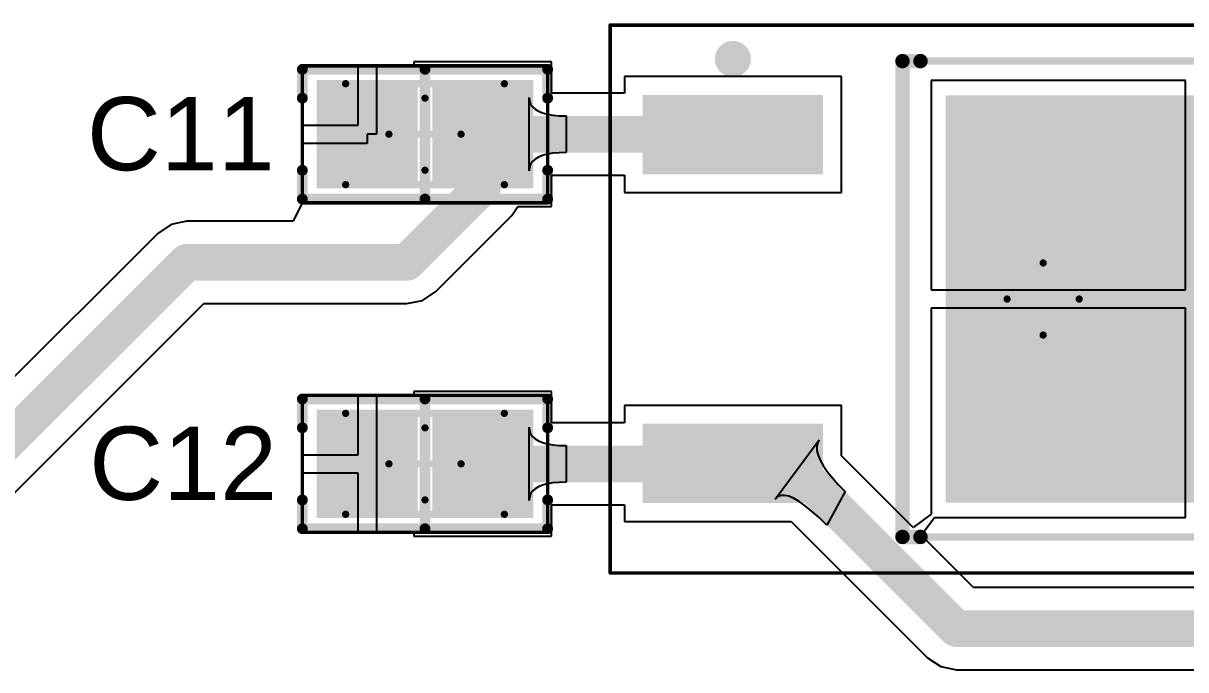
# Model space of a CAD drawing. Header units: inches. Extents: x -0.14 to 3.29, y -0.08 to 7.88.
# Drawn here: x 1.791 to 2.425, y 0.298 to 0.651 of the extents above; entities that cross this region are included whole.
import ezdxf

# ---------------------------------------------------------------- set-up
doc = ezdxf.new("R2010")
doc.units = ezdxf.units.IN
doc.header["$MEASUREMENT"] = 0
for name, color, linetype in [('Top 3D Body', 56, 'Continuous'), ('Top Courtyard', 56, 'Continuous'), ('Top Layer', 1, 'Continuous'), ('Top Overlay', 2, 'Continuous'), ('Top Paste', 8, 'Continuous'), ('Top Solder', 216, 'Continuous')]:
    doc.layers.add(name, color=color, linetype=linetype)
doc.styles.add('Arial', font='', dxfattribs={"height": 0.2})
doc.styles.get('Arial').set_extended_font_data('Arial')

# ---------------------------------------------------------------- blocks, each defined once
blk = doc.blocks.new('4BDA507D_BB70_4009_B963_85AD90086B51_242')
at = {"layer": 'Top Layer'}
for points in [[(-0.21654, 0.07008), (-0.21654, 0.10945), (-0.12205, 0.10945), (-0.12205, 0.07008)], [(-0.05118, -0.10925), (-0.05118, 0.10925), (0.21654, 0.10925), (0.21654, -0.10925)], [(-0.21654, -0.10945), (-0.21654, -0.07008), (-0.12205, -0.07008), (-0.12205, -0.10945)]]:
    blk.add_hatch(color=1, dxfattribs=at).paths.add_polyline_path(points)
at = {"layer": 'Top Paste'}
for points in [[(-0.21654, 0.07008), (-0.21654, 0.10945), (-0.12205, 0.10945), (-0.12205, 0.07008)], [(-0.05118, -0.10925), (-0.05118, 0.10925), (0.21654, 0.10925), (0.21654, -0.10925)], [(-0.21654, -0.10945), (-0.21654, -0.07008), (-0.12205, -0.07008), (-0.12205, -0.10945)]]:
    blk.add_hatch(color=8, dxfattribs=at).paths.add_polyline_path(points)
at = {"layer": 'Top Solder'}
for points in [[(-0.2185, 0.06811), (-0.2185, 0.11142), (-0.12008, 0.11142), (-0.12008, 0.06811)], [(-0.05315, -0.11122), (-0.05315, 0.11122), (0.2185, 0.11122), (0.2185, -0.11122)], [(-0.2185, -0.11142), (-0.2185, -0.06811), (-0.12008, -0.06811), (-0.12008, -0.11142)]]:
    blk.add_hatch(color=216, dxfattribs=at).paths.add_polyline_path(points)
at = {"layer": 'Top 3D Body'}
for points in [[(-0.07677, 0.12992, 0.00394, 0.00394, 0), (0.16732, 0.12992, 0.00394, 0.00394, 0)], [(-0.07677, -0.12992, 0.00394, 0.00394, 0), (-0.07677, 0.12992, 0.00394, 0.00394, 0)], [(0.16732, -0.12992, 0.00394, 0.00394, 0), (0.16732, 0.12992, 0.00394, 0.00394, 0)], [(-0.07677, -0.12992, 0.00394, 0.00394, 0), (0.16732, -0.12992, 0.00394, 0.00394, 0)]]:
    blk.add_lwpolyline(points, format="xyseb", dxfattribs=at)
for points in [[(-0.07776, 0.12992, 0.00197, 0.00197, 1), (-0.07579, 0.12992, 0.00197, 0.00197, 1)], [(-0.07776, 0.12992, 0.00197, 0.00197, 1), (-0.07579, 0.12992, 0.00197, 0.00197, 1)], [(0.16634, 0.12992, 0.00197, 0.00197, 1), (0.16831, 0.12992, 0.00197, 0.00197, 1)], [(0.16634, 0.12992, 0.00197, 0.00197, 1), (0.16831, 0.12992, 0.00197, 0.00197, 1)], [(-0.07776, -0.12992, 0.00197, 0.00197, 1), (-0.07579, -0.12992, 0.00197, 0.00197, 1)], [(-0.07776, -0.12992, 0.00197, 0.00197, 1), (-0.07579, -0.12992, 0.00197, 0.00197, 1)], [(0.16634, -0.12992, 0.00197, 0.00197, 1), (0.16831, -0.12992, 0.00197, 0.00197, 1)], [(0.16634, -0.12992, 0.00197, 0.00197, 1), (0.16831, -0.12992, 0.00197, 0.00197, 1)]]:
    blk.add_lwpolyline(points, format="xyseb", close=True, dxfattribs=at)
at = {"layer": 'Top Courtyard'}
for points in [[(-0.23622, 0.14961, 0.00197, 0.00197, 0), (0.23622, 0.14961, 0.00197, 0.00197, 0)], [(-0.23622, -0.14961, 0.00197, 0.00197, 0), (-0.23622, 0.14961, 0.00197, 0.00197, 0)], [(0.23622, -0.14961, 0.00197, 0.00197, 0), (0.23622, 0.14961, 0.00197, 0.00197, 0)], [(0, -0.01969, 0.00394, 0.00394, 0), (0, 0.01969, 0.00394, 0.00394, 0)], [(-0.01968, 0, 0.00394, 0.00394, 0), (0.01969, 0, 0.00394, 0.00394, 0)], [(-0.23622, -0.14961, 0.00197, 0.00197, 0), (0.23622, -0.14961, 0.00197, 0.00197, 0)]]:
    blk.add_lwpolyline(points, format="xyseb", dxfattribs=at)
for points in [[(-0.23671, 0.14961, 0.000984, 0.000984, 1), (-0.23573, 0.14961, 0.000984, 0.000984, 1)], [(-0.23671, 0.14961, 0.000984, 0.000984, 1), (-0.23573, 0.14961, 0.000984, 0.000984, 1)], [(0.23573, 0.14961, 0.000984, 0.000984, 1), (0.23671, 0.14961, 0.000984, 0.000984, 1)], [(0.23573, 0.14961, 0.000984, 0.000984, 1), (0.23671, 0.14961, 0.000984, 0.000984, 1)], [(-0.00099, 0.01969, 0.00197, 0.00197, 1), (0.00098, 0.01969, 0.00197, 0.00197, 1)], [(-0.02067, 0, 0.00197, 0.00197, 1), (-0.0187, 0, 0.00197, 0.00197, 1)], [(0.0187, 0, 0.00197, 0.00197, 1), (0.02067, 0, 0.00197, 0.00197, 1)], [(-0.00099, -0.01969, 0.00197, 0.00197, 1), (0.00098, -0.01969, 0.00197, 0.00197, 1)], [(-0.23671, -0.14961, 0.000984, 0.000984, 1), (-0.23573, -0.14961, 0.000984, 0.000984, 1)], [(-0.23671, -0.14961, 0.000984, 0.000984, 1), (-0.23573, -0.14961, 0.000984, 0.000984, 1)], [(0.23573, -0.14961, 0.000984, 0.000984, 1), (0.23671, -0.14961, 0.000984, 0.000984, 1)], [(0.23573, -0.14961, 0.000984, 0.000984, 1), (0.23671, -0.14961, 0.000984, 0.000984, 1)]]:
    blk.add_lwpolyline(points, format="xyseb", close=True, dxfattribs=at)
at = {"layer": 'Top Overlay'}
for points in [[(-0.16437, 0.1311, 0.00984, 0.00984, 1), (-0.17421, 0.1311, 0.00984, 0.00984, 1)], [(-0.17667, 0.1311, 0.00492, 0.00492, 1), (-0.17175, 0.1311, 0.00492, 0.00492, 1)], [(-0.16683, 0.1311, 0.00492, 0.00492, 1), (-0.16191, 0.1311, 0.00492, 0.00492, 1)], [(-0.07874, 0.12992, 0.00394, 0.00394, 1), (-0.0748, 0.12992, 0.00394, 0.00394, 1)], [(-0.07874, 0.12992, 0.00394, 0.00394, 1), (-0.0748, 0.12992, 0.00394, 0.00394, 1)], [(-0.0689, 0.12992, 0.00394, 0.00394, 1), (-0.06496, 0.12992, 0.00394, 0.00394, 1)], [(-0.07874, -0.12992, 0.00394, 0.00394, 1), (-0.0748, -0.12992, 0.00394, 0.00394, 1)], [(-0.07874, -0.12992, 0.00394, 0.00394, 1), (-0.0748, -0.12992, 0.00394, 0.00394, 1)], [(-0.0689, -0.12992, 0.00394, 0.00394, 1), (-0.06496, -0.12992, 0.00394, 0.00394, 1)]]:
    blk.add_lwpolyline(points, format="xyseb", close=True, dxfattribs=at)
for points in [[(-0.07677, -0.12992, 0.00787, 0.00787, 0), (-0.07677, 0.12992, 0.00787, 0.00787, 0)], [(-0.07677, 0.12992, 0.00787, 0.00787, 0), (-0.06693, 0.12992, 0.00787, 0.00787, 0)], [(-0.07677, -0.12992, 0.00787, 0.00787, 0), (-0.06693, -0.12992, 0.00787, 0.00787, 0)]]:
    blk.add_lwpolyline(points, format="xyseb", dxfattribs=at)
blk = doc.blocks.new('CAP_0805_2012_243')
at = {"layer": 'Top Layer'}
for points in [[(-0.05709, -0.02756), (-0.05709, 0.02756), (-0.00591, 0.02756), (-0.00591, -0.02756)], [(0.00591, -0.02756), (0.00591, 0.02756), (0.05709, 0.02756), (0.05709, -0.02756)]]:
    blk.add_hatch(color=1, dxfattribs=at).paths.add_polyline_path(points)
at = {"layer": 'Top Paste'}
for points in [[(-0.05709, -0.02756), (-0.05709, 0.02756), (-0.00591, 0.02756), (-0.00591, -0.02756)], [(0.00591, -0.02756), (0.00591, 0.02756), (0.05709, 0.02756), (0.05709, -0.02756)]]:
    blk.add_hatch(color=8, dxfattribs=at).paths.add_polyline_path(points)
at = {"layer": 'Top Solder'}
for points in [[(-0.05905, -0.02953), (-0.05905, 0.02953), (-0.00394, 0.02953), (-0.00394, -0.02953)], [(0.00394, -0.02953), (0.00394, 0.02953), (0.05906, 0.02953), (0.05906, -0.02953)]]:
    blk.add_hatch(color=216, dxfattribs=at).paths.add_polyline_path(points)
at = {"layer": 'Top 3D Body'}
for points in [[(0.04331, 0.02756, 0.00394, 0.00394, 0), (-0.04331, 0.02756, 0.00394, 0.00394, 0)], [(-0.04331, 0.02756, 0.00394, 0.00394, 0), (-0.04331, -0.02756, 0.00394, 0.00394, 0)], [(0.04331, 0.02756, 0.00394, 0.00394, 0), (0.04331, -0.02756, 0.00394, 0.00394, 0)], [(0.04331, -0.02756, 0.00394, 0.00394, 0), (-0.04331, -0.02756, 0.00394, 0.00394, 0)]]:
    blk.add_lwpolyline(points, format="xyseb", dxfattribs=at)
for points in [[(-0.04429, 0.02756, 0.00197, 0.00197, 1), (-0.04232, 0.02756, 0.00197, 0.00197, 1)], [(-0.04429, 0.02756, 0.00197, 0.00197, 1), (-0.04232, 0.02756, 0.00197, 0.00197, 1)], [(0.04232, 0.02756, 0.00197, 0.00197, 1), (0.04429, 0.02756, 0.00197, 0.00197, 1)], [(0.04232, 0.02756, 0.00197, 0.00197, 1), (0.04429, 0.02756, 0.00197, 0.00197, 1)], [(-0.04429, -0.02756, 0.00197, 0.00197, 1), (-0.04232, -0.02756, 0.00197, 0.00197, 1)], [(-0.04429, -0.02756, 0.00197, 0.00197, 1), (-0.04232, -0.02756, 0.00197, 0.00197, 1)], [(0.04232, -0.02756, 0.00197, 0.00197, 1), (0.04429, -0.02756, 0.00197, 0.00197, 1)], [(0.04232, -0.02756, 0.00197, 0.00197, 1), (0.04429, -0.02756, 0.00197, 0.00197, 1)]]:
    blk.add_lwpolyline(points, format="xyseb", close=True, dxfattribs=at)
at = {"layer": 'Top Courtyard'}
for points in [[(0.06693, 0.0374, 0.00197, 0.00197, 0), (-0.06693, 0.0374, 0.00197, 0.00197, 0)], [(-0.06693, 0.0374, 0.00197, 0.00197, 0), (-0.06693, -0.0374, 0.00197, 0.00197, 0)], [(0.06693, 0.0374, 0.00197, 0.00197, 0), (0.06693, -0.0374, 0.00197, 0.00197, 0)], [(0, 0.01969, 0.00394, 0.00394, 0), (0, -0.01968, 0.00394, 0.00394, 0)], [(0.01968, 0, 0.00394, 0.00394, 0), (-0.01969, 0, 0.00394, 0.00394, 0)], [(0.06693, -0.0374, 0.00197, 0.00197, 0), (-0.06693, -0.0374, 0.00197, 0.00197, 0)]]:
    blk.add_lwpolyline(points, format="xyseb", dxfattribs=at)
for points in [[(-0.06742, 0.0374, 0.000984, 0.000984, 1), (-0.06644, 0.0374, 0.000984, 0.000984, 1)], [(-0.06742, 0.0374, 0.000984, 0.000984, 1), (-0.06644, 0.0374, 0.000984, 0.000984, 1)], [(0.06644, 0.0374, 0.000984, 0.000984, 1), (0.06742, 0.0374, 0.000984, 0.000984, 1)], [(0.06644, 0.0374, 0.000984, 0.000984, 1), (0.06742, 0.0374, 0.000984, 0.000984, 1)], [(-0.00098, 0.01969, 0.00197, 0.00197, 1), (0.00098, 0.01969, 0.00197, 0.00197, 1)], [(-0.02067, 0, 0.00197, 0.00197, 1), (-0.0187, 0, 0.00197, 0.00197, 1)], [(0.0187, 0, 0.00197, 0.00197, 1), (0.02067, 0, 0.00197, 0.00197, 1)], [(-0.00098, -0.01968, 0.00197, 0.00197, 1), (0.00098, -0.01968, 0.00197, 0.00197, 1)], [(-0.06742, -0.0374, 0.000984, 0.000984, 1), (-0.06644, -0.0374, 0.000984, 0.000984, 1)], [(-0.06742, -0.0374, 0.000984, 0.000984, 1), (-0.06644, -0.0374, 0.000984, 0.000984, 1)], [(0.06644, -0.0374, 0.000984, 0.000984, 1), (0.06742, -0.0374, 0.000984, 0.000984, 1)], [(0.06644, -0.0374, 0.000984, 0.000984, 1), (0.06742, -0.0374, 0.000984, 0.000984, 1)]]:
    blk.add_lwpolyline(points, format="xyseb", close=True, dxfattribs=at)
at = {"layer": 'Top Overlay'}
for points in [[(-0.06693, 0.03543, 0.00591, 0.00591, 0), (-0.06693, 0.01969, 0.00591, 0.00591, 0)], [(0.06693, 0.03543, 0.00591, 0.00591, 0), (-0.06693, 0.03543, 0.00591, 0.00591, 0)], [(0, 0.03543, 0.00591, 0.00591, 0), (0, -0.03543, 0.00591, 0.00591, 0)], [(0.06693, 0.03543, 0.00591, 0.00591, 0), (0.06693, 0.01969, 0.00591, 0.00591, 0)], [(-0.06693, -0.01968, 0.00591, 0.00591, 0), (-0.06693, -0.03543, 0.00591, 0.00591, 0)], [(0.06693, -0.01968, 0.00591, 0.00591, 0), (0.06693, -0.03543, 0.00591, 0.00591, 0)], [(0.06693, -0.03543, 0.00591, 0.00591, 0), (-0.06693, -0.03543, 0.00591, 0.00591, 0)]]:
    blk.add_lwpolyline(points, format="xyseb", dxfattribs=at)
for points in [[(-0.06841, 0.03543, 0.00295, 0.00295, 1), (-0.06545, 0.03543, 0.00295, 0.00295, 1)], [(-0.06841, 0.03543, 0.00295, 0.00295, 1), (-0.06545, 0.03543, 0.00295, 0.00295, 1)], [(-0.00148, 0.03543, 0.00295, 0.00295, 1), (0.00148, 0.03543, 0.00295, 0.00295, 1)], [(0.06545, 0.03543, 0.00295, 0.00295, 1), (0.0684, 0.03543, 0.00295, 0.00295, 1)], [(0.06545, 0.03543, 0.00295, 0.00295, 1), (0.0684, 0.03543, 0.00295, 0.00295, 1)], [(-0.06841, 0.01969, 0.00295, 0.00295, 1), (-0.06545, 0.01969, 0.00295, 0.00295, 1)], [(0.06545, 0.01969, 0.00295, 0.00295, 1), (0.0684, 0.01969, 0.00295, 0.00295, 1)], [(-0.06841, -0.01968, 0.00295, 0.00295, 1), (-0.06545, -0.01968, 0.00295, 0.00295, 1)], [(0.06545, -0.01968, 0.00295, 0.00295, 1), (0.0684, -0.01968, 0.00295, 0.00295, 1)], [(-0.06841, -0.03543, 0.00295, 0.00295, 1), (-0.06545, -0.03543, 0.00295, 0.00295, 1)], [(-0.06841, -0.03543, 0.00295, 0.00295, 1), (-0.06545, -0.03543, 0.00295, 0.00295, 1)], [(-0.00148, -0.03543, 0.00295, 0.00295, 1), (0.00148, -0.03543, 0.00295, 0.00295, 1)], [(0.06545, -0.03543, 0.00295, 0.00295, 1), (0.0684, -0.03543, 0.00295, 0.00295, 1)], [(0.06545, -0.03543, 0.00295, 0.00295, 1), (0.0684, -0.03543, 0.00295, 0.00295, 1)]]:
    blk.add_lwpolyline(points, format="xyseb", close=True, dxfattribs=at)
blk = doc.blocks.new('CAP_0805_2012_244')
at = {"layer": 'Top Layer'}
for points in [[(-0.05709, -0.02756), (-0.05709, 0.02756), (-0.00591, 0.02756), (-0.00591, -0.02756)], [(0.00591, -0.02756), (0.00591, 0.02756), (0.05709, 0.02756), (0.05709, -0.02756)]]:
    blk.add_hatch(color=1, dxfattribs=at).paths.add_polyline_path(points)
at = {"layer": 'Top Paste'}
for points in [[(-0.05709, -0.02756), (-0.05709, 0.02756), (-0.00591, 0.02756), (-0.00591, -0.02756)], [(0.00591, -0.02756), (0.00591, 0.02756), (0.05709, 0.02756), (0.05709, -0.02756)]]:
    blk.add_hatch(color=8, dxfattribs=at).paths.add_polyline_path(points)
at = {"layer": 'Top Solder'}
for points in [[(-0.05905, -0.02953), (-0.05905, 0.02953), (-0.00394, 0.02953), (-0.00394, -0.02953)], [(0.00394, -0.02953), (0.00394, 0.02953), (0.05906, 0.02953), (0.05906, -0.02953)]]:
    blk.add_hatch(color=216, dxfattribs=at).paths.add_polyline_path(points)
at = {"layer": 'Top 3D Body'}
for points in [[(0.04331, 0.02756, 0.00394, 0.00394, 0), (-0.04331, 0.02756, 0.00394, 0.00394, 0)], [(-0.04331, 0.02756, 0.00394, 0.00394, 0), (-0.04331, -0.02756, 0.00394, 0.00394, 0)], [(0.04331, 0.02756, 0.00394, 0.00394, 0), (0.04331, -0.02756, 0.00394, 0.00394, 0)], [(0.04331, -0.02756, 0.00394, 0.00394, 0), (-0.04331, -0.02756, 0.00394, 0.00394, 0)]]:
    blk.add_lwpolyline(points, format="xyseb", dxfattribs=at)
for points in [[(-0.04429, 0.02756, 0.00197, 0.00197, 1), (-0.04232, 0.02756, 0.00197, 0.00197, 1)], [(-0.04429, 0.02756, 0.00197, 0.00197, 1), (-0.04232, 0.02756, 0.00197, 0.00197, 1)], [(0.04232, 0.02756, 0.00197, 0.00197, 1), (0.04429, 0.02756, 0.00197, 0.00197, 1)], [(0.04232, 0.02756, 0.00197, 0.00197, 1), (0.04429, 0.02756, 0.00197, 0.00197, 1)], [(-0.04429, -0.02756, 0.00197, 0.00197, 1), (-0.04232, -0.02756, 0.00197, 0.00197, 1)], [(-0.04429, -0.02756, 0.00197, 0.00197, 1), (-0.04232, -0.02756, 0.00197, 0.00197, 1)], [(0.04232, -0.02756, 0.00197, 0.00197, 1), (0.04429, -0.02756, 0.00197, 0.00197, 1)], [(0.04232, -0.02756, 0.00197, 0.00197, 1), (0.04429, -0.02756, 0.00197, 0.00197, 1)]]:
    blk.add_lwpolyline(points, format="xyseb", close=True, dxfattribs=at)
at = {"layer": 'Top Courtyard'}
for points in [[(0.06693, 0.0374, 0.00197, 0.00197, 0), (-0.06693, 0.0374, 0.00197, 0.00197, 0)], [(-0.06693, 0.0374, 0.00197, 0.00197, 0), (-0.06693, -0.0374, 0.00197, 0.00197, 0)], [(0.06693, 0.0374, 0.00197, 0.00197, 0), (0.06693, -0.0374, 0.00197, 0.00197, 0)], [(0, 0.01969, 0.00394, 0.00394, 0), (0, -0.01968, 0.00394, 0.00394, 0)], [(0.01968, 0, 0.00394, 0.00394, 0), (-0.01969, 0, 0.00394, 0.00394, 0)], [(0.06693, -0.0374, 0.00197, 0.00197, 0), (-0.06693, -0.0374, 0.00197, 0.00197, 0)]]:
    blk.add_lwpolyline(points, format="xyseb", dxfattribs=at)
for points in [[(-0.06742, 0.0374, 0.000984, 0.000984, 1), (-0.06644, 0.0374, 0.000984, 0.000984, 1)], [(-0.06742, 0.0374, 0.000984, 0.000984, 1), (-0.06644, 0.0374, 0.000984, 0.000984, 1)], [(0.06644, 0.0374, 0.000984, 0.000984, 1), (0.06742, 0.0374, 0.000984, 0.000984, 1)], [(0.06644, 0.0374, 0.000984, 0.000984, 1), (0.06742, 0.0374, 0.000984, 0.000984, 1)], [(-0.00098, 0.01969, 0.00197, 0.00197, 1), (0.00098, 0.01969, 0.00197, 0.00197, 1)], [(-0.02067, 0, 0.00197, 0.00197, 1), (-0.0187, 0, 0.00197, 0.00197, 1)], [(0.0187, 0, 0.00197, 0.00197, 1), (0.02067, 0, 0.00197, 0.00197, 1)], [(-0.00098, -0.01968, 0.00197, 0.00197, 1), (0.00098, -0.01968, 0.00197, 0.00197, 1)], [(-0.06742, -0.0374, 0.000984, 0.000984, 1), (-0.06644, -0.0374, 0.000984, 0.000984, 1)], [(-0.06742, -0.0374, 0.000984, 0.000984, 1), (-0.06644, -0.0374, 0.000984, 0.000984, 1)], [(0.06644, -0.0374, 0.000984, 0.000984, 1), (0.06742, -0.0374, 0.000984, 0.000984, 1)], [(0.06644, -0.0374, 0.000984, 0.000984, 1), (0.06742, -0.0374, 0.000984, 0.000984, 1)]]:
    blk.add_lwpolyline(points, format="xyseb", close=True, dxfattribs=at)
at = {"layer": 'Top Overlay'}
for points in [[(-0.06693, 0.03543, 0.00591, 0.00591, 0), (-0.06693, 0.01969, 0.00591, 0.00591, 0)], [(0.06693, 0.03543, 0.00591, 0.00591, 0), (-0.06693, 0.03543, 0.00591, 0.00591, 0)], [(0, 0.03543, 0.00591, 0.00591, 0), (0, -0.03543, 0.00591, 0.00591, 0)], [(0.06693, 0.03543, 0.00591, 0.00591, 0), (0.06693, 0.01969, 0.00591, 0.00591, 0)], [(-0.06693, -0.01968, 0.00591, 0.00591, 0), (-0.06693, -0.03543, 0.00591, 0.00591, 0)], [(0.06693, -0.01968, 0.00591, 0.00591, 0), (0.06693, -0.03543, 0.00591, 0.00591, 0)], [(0.06693, -0.03543, 0.00591, 0.00591, 0), (-0.06693, -0.03543, 0.00591, 0.00591, 0)]]:
    blk.add_lwpolyline(points, format="xyseb", dxfattribs=at)
for points in [[(-0.06841, 0.03543, 0.00295, 0.00295, 1), (-0.06545, 0.03543, 0.00295, 0.00295, 1)], [(-0.06841, 0.03543, 0.00295, 0.00295, 1), (-0.06545, 0.03543, 0.00295, 0.00295, 1)], [(-0.00148, 0.03543, 0.00295, 0.00295, 1), (0.00148, 0.03543, 0.00295, 0.00295, 1)], [(0.06545, 0.03543, 0.00295, 0.00295, 1), (0.0684, 0.03543, 0.00295, 0.00295, 1)], [(0.06545, 0.03543, 0.00295, 0.00295, 1), (0.0684, 0.03543, 0.00295, 0.00295, 1)], [(-0.06841, 0.01969, 0.00295, 0.00295, 1), (-0.06545, 0.01969, 0.00295, 0.00295, 1)], [(0.06545, 0.01969, 0.00295, 0.00295, 1), (0.0684, 0.01969, 0.00295, 0.00295, 1)], [(-0.06841, -0.01968, 0.00295, 0.00295, 1), (-0.06545, -0.01968, 0.00295, 0.00295, 1)], [(0.06545, -0.01968, 0.00295, 0.00295, 1), (0.0684, -0.01968, 0.00295, 0.00295, 1)], [(-0.06841, -0.03543, 0.00295, 0.00295, 1), (-0.06545, -0.03543, 0.00295, 0.00295, 1)], [(-0.06841, -0.03543, 0.00295, 0.00295, 1), (-0.06545, -0.03543, 0.00295, 0.00295, 1)], [(-0.00148, -0.03543, 0.00295, 0.00295, 1), (0.00148, -0.03543, 0.00295, 0.00295, 1)], [(0.06545, -0.03543, 0.00295, 0.00295, 1), (0.0684, -0.03543, 0.00295, 0.00295, 1)], [(0.06545, -0.03543, 0.00295, 0.00295, 1), (0.0684, -0.03543, 0.00295, 0.00295, 1)]]:
    blk.add_lwpolyline(points, format="xyseb", close=True, dxfattribs=at)

msp = doc.modelspace()

# ---------------------------------------------------------------- linework, layer by layer
at = {"layer": 'Top Layer'}
for p, q in [((2.07909, 0.62956), (2.00391, 0.62956)), ((2.00391, 0.62956), (2.00391, 0.62756)), ((2.07909, 0.61243), (2.07909, 0.62956)), ((1.9735, 0.62756), (1.94291, 0.62756)), ((1.94291, 0.62756), (1.94291, 0.595)), ((1.9735, 0.595), (1.9735, 0.62756)), ((2.00391, 0.62756), (1.9835, 0.62756)), ((1.9835, 0.62756), (1.9835, 0.59)), ((2.23728, 0.62145), (2.11879, 0.62145)), ((2.11879, 0.62145), (2.11879, 0.61243)), ((2.23728, 0.55808), (2.23728, 0.62145)), ((2.425, 0.61925), (2.28614, 0.61925)), ((2.28614, 0.61925), (2.28614, 0.505)), ((2.425, 0.505), (2.425, 0.61925)), ((2.06685, 0.57), (2.06685, 0.61)), ((2.06685, 0.61), (2.06705, 0.6081)), ((2.11879, 0.61243), (2.07909, 0.61243)), ((2.06705, 0.6081), (2.06765, 0.6064)), ((2.06765, 0.6064), (2.06866, 0.6049)), ((2.06866, 0.6049), (2.07007, 0.6036)), ((2.07007, 0.6036), (2.07188, 0.6025)), ((2.07188, 0.6025), (2.07409, 0.6016)), ((2.07409, 0.6016), (2.07671, 0.6009)), ((2.07671, 0.6009), (2.07972, 0.6004)), ((2.07972, 0.6004), (2.08314, 0.6001)), ((2.08314, 0.6001), (2.08697, 0.6)), ((2.08697, 0.6), (2.08697, 0.58)), ((1.94291, 0.595), (1.9735, 0.595)), ((1.9835, 0.59), (1.9785, 0.59)), ((1.9785, 0.59), (1.9785, 0.585)), ((1.9785, 0.585), (1.94291, 0.585)), ((1.94291, 0.585), (1.94291, 0.55244)), ((2.07188, 0.5775), (2.07007, 0.5764)), ((2.07409, 0.5784), (2.07188, 0.5775)), ((2.07671, 0.5791), (2.07409, 0.5784)), ((2.07972, 0.5796), (2.07671, 0.5791)), ((2.08314, 0.5799), (2.07972, 0.5796)), ((2.08697, 0.58), (2.08314, 0.5799)), ((2.06705, 0.5719), (2.06685, 0.57)), ((2.06765, 0.5736), (2.06705, 0.5719)), ((2.06866, 0.5751), (2.06765, 0.5736)), ((2.07007, 0.5764), (2.06866, 0.5751)), ((2.07909, 0.55044), (2.07909, 0.56757)), ((2.07909, 0.56757), (2.11879, 0.56757)), ((2.11879, 0.56757), (2.11879, 0.55808)), ((1.94291, 0.55244), (1.93811, 0.54243)), ((2.11879, 0.55808), (2.23728, 0.55808)), ((2.01592, 0.50414), (2.05736, 0.54558)), ((2.05736, 0.54558), (2.06061, 0.55044)), ((2.06061, 0.55044), (2.07909, 0.55044)), ((1.87142, 0.54072), (1.86414, 0.53586)), ((1.88, 0.54243), (1.87142, 0.54072)), ((1.93811, 0.54243), (1.88, 0.54243)), ((1.86414, 0.53586), (1.68071, 0.35243)), ((2.00864, 0.49928), (2.01592, 0.50414)), ((2.28614, 0.505), (2.425, 0.505)), ((1.70586, 0.31414), (1.88929, 0.49757)), ((1.88929, 0.49757), (2.00005, 0.49757)), ((2.00005, 0.49757), (2.00864, 0.49928)), ((2.425, 0.495), (2.28614, 0.495)), ((2.28614, 0.495), (2.28614, 0.3926)), ((2.425, 0.38075), (2.425, 0.495)), ((1.9735, 0.44756), (1.94291, 0.44756)), ((1.94291, 0.44756), (1.94291, 0.415)), ((1.9735, 0.415), (1.9735, 0.44756)), ((2.00391, 0.44756), (1.9835, 0.44756)), ((1.9835, 0.44756), (1.9835, 0.41)), ((2.07909, 0.44956), (2.00391, 0.44956)), ((2.00391, 0.44956), (2.00391, 0.44756)), ((2.07909, 0.43243), (2.07909, 0.44956)), ((2.23728, 0.44192), (2.11879, 0.44192)), ((2.11879, 0.44192), (2.11879, 0.43243)), ((2.23728, 0.41445), (2.23728, 0.44192)), ((2.11879, 0.43243), (2.07909, 0.43243)), ((2.06685, 0.39), (2.06685, 0.43)), ((2.06685, 0.43), (2.06705, 0.4281)), ((2.06705, 0.4281), (2.06765, 0.4264)), ((2.06765, 0.4264), (2.06866, 0.4249)), ((2.06866, 0.4249), (2.07007, 0.4236)), ((2.07007, 0.4236), (2.07188, 0.4225)), ((2.07188, 0.4225), (2.07409, 0.4216)), ((2.07409, 0.4216), (2.07671, 0.4209)), ((2.07671, 0.4209), (2.07972, 0.4204)), ((2.07972, 0.4204), (2.08314, 0.4201)), ((2.08314, 0.4201), (2.08697, 0.42)), ((2.08697, 0.42), (2.08697, 0.4)), ((2.20104, 0.39067), (2.22516, 0.42313)), ((2.22421, 0.42138), (2.22379, 0.4194)), ((2.22379, 0.4194), (2.2239, 0.41717)), ((2.22516, 0.42313), (2.22421, 0.42138)), ((1.94291, 0.415), (1.9735, 0.415)), ((2.2239, 0.41717), (2.22453, 0.41471)), ((2.22453, 0.41471), (2.22568, 0.412)), ((2.27638, 0.37534), (2.23728, 0.41445)), ((1.9835, 0.41), (1.9835, 0.37244)), ((2.22568, 0.412), (2.22735, 0.40905)), ((2.22735, 0.40905), (2.22955, 0.40586)), ((1.9735, 0.405), (1.94291, 0.405)), ((1.94291, 0.405), (1.94291, 0.37244)), ((1.9735, 0.37244), (1.9735, 0.405)), ((2.08314, 0.3999), (2.07972, 0.3996)), ((2.08697, 0.4), (2.08314, 0.3999)), ((2.22955, 0.40586), (2.23228, 0.40243)), ((2.23228, 0.40243), (2.23553, 0.39876)), ((2.06765, 0.3936), (2.06705, 0.3919)), ((2.06866, 0.3951), (2.06765, 0.3936)), ((2.07007, 0.3964), (2.06866, 0.3951)), ((2.07188, 0.3975), (2.07007, 0.3964)), ((2.07409, 0.3984), (2.07188, 0.3975)), ((2.07671, 0.3991), (2.07409, 0.3984)), ((2.07972, 0.3996), (2.07671, 0.3991)), ((2.2393, 0.39484), (2.22933, 0.37653)), ((2.23553, 0.39876), (2.2393, 0.39484)), ((2.06705, 0.3919), (2.06685, 0.39)), ((2.07909, 0.37044), (2.07909, 0.38757)), ((2.07909, 0.38757), (2.11879, 0.38757)), ((2.11879, 0.38757), (2.11879, 0.37855)), ((2.20241, 0.39199), (2.20104, 0.39067)), ((2.2041, 0.3927), (2.20241, 0.39199)), ((2.20612, 0.39281), (2.2041, 0.3927)), ((2.20846, 0.3923), (2.20612, 0.39281)), ((2.21113, 0.39119), (2.20846, 0.3923)), ((2.21412, 0.38947), (2.21113, 0.39119)), ((2.21744, 0.38715), (2.21412, 0.38947)), ((2.22504, 0.38068), (2.21744, 0.38715)), ((2.28614, 0.3926), (2.28614, 0.38255)), ((2.22933, 0.37653), (2.22504, 0.38068)), ((2.28614, 0.38255), (2.27638, 0.37534)), ((2.28073, 0.37099), (2.28794, 0.38075)), ((2.28794, 0.38075), (2.29739, 0.38075)), ((2.29739, 0.38075), (2.425, 0.38075)), ((2.11879, 0.37855), (2.20973, 0.37855)), ((2.20973, 0.37855), (2.28414, 0.30414)), ((1.94291, 0.37244), (1.9735, 0.37244)), ((1.9835, 0.37244), (2.00391, 0.37244)), ((2.00391, 0.37244), (2.00391, 0.37044)), ((2.00391, 0.37044), (2.07909, 0.37044)), ((2.30929, 0.34243), (2.28073, 0.37099)), ((2.64071, 0.34243), (2.30929, 0.34243)), ((2.28414, 0.30414), (2.29142, 0.29928)), ((2.29142, 0.29928), (2.3, 0.29757)), ((2.3, 0.29757), (2.65, 0.29757))]:
    msp.add_line(p, q, dxfattribs=at)
for points in [[(2.0415, 0.59, 0.02, 0.02, 0), (2.12955, 0.59, 0.02, 0.02, 0)], [(2.0415, 0.56144, 0.02, 0.02, 0), (2.0415, 0.59, 0.02, 0.02, 0)], [(2.12955, 0.59, 0.02, 0.02, 0), (2.12979, 0.58976, 0.02, 0.02, 0)], [(2.12979, 0.58976, 0.02, 0.02, 0), (2.17803, 0.58976, 0.02, 0.02, 0)], [(2.00005, 0.52, 0.02, 0.02, 0), (2.0415, 0.56144, 0.02, 0.02, 0)], [(1.69, 0.33, 0.02, 0.02, 0), (1.88, 0.52, 0.02, 0.02, 0)], [(1.88, 0.52, 0.02, 0.02, 0), (2.00005, 0.52, 0.02, 0.02, 0)], [(2.0415, 0.41, 0.02, 0.02, 0), (2.12955, 0.41, 0.02, 0.02, 0)], [(2.12955, 0.41, 0.02, 0.02, 0), (2.12979, 0.41024, 0.02, 0.02, 0)], [(2.12979, 0.41024, 0.02, 0.02, 0), (2.17803, 0.41024, 0.02, 0.02, 0)], [(2.17803, 0.41024, 0.02, 0.02, 0), (2.20976, 0.41024, 0.02, 0.02, 0)], [(2.20976, 0.41024, 0.02, 0.02, 0), (2.3, 0.32, 0.02, 0.02, 0)], [(2.3, 0.32, 0.02, 0.02, 0), (2.65, 0.32, 0.02, 0.02, 0)]]:
    msp.add_lwpolyline(points, format="xyseb", dxfattribs=at)
for points in [[(2.0365, 0.59, 0.01, 0.01, 1), (2.0465, 0.59, 0.01, 0.01, 1)], [(2.0365, 0.59, 0.01, 0.01, 1), (2.0465, 0.59, 0.01, 0.01, 1)], [(2.12455, 0.59, 0.01, 0.01, 1), (2.13455, 0.59, 0.01, 0.01, 1)], [(2.12455, 0.59, 0.01, 0.01, 1), (2.13455, 0.59, 0.01, 0.01, 1)], [(2.12479, 0.58976, 0.01, 0.01, 1), (2.13479, 0.58976, 0.01, 0.01, 1)], [(2.12479, 0.58976, 0.01, 0.01, 1), (2.13479, 0.58976, 0.01, 0.01, 1)], [(2.17303, 0.58976, 0.01, 0.01, 1), (2.18303, 0.58976, 0.01, 0.01, 1)], [(2.0365, 0.56144, 0.01, 0.01, 1), (2.0465, 0.56144, 0.01, 0.01, 1)], [(2.0365, 0.56144, 0.01, 0.01, 1), (2.0465, 0.56144, 0.01, 0.01, 1)], [(1.875, 0.52, 0.01, 0.01, 1), (1.885, 0.52, 0.01, 0.01, 1)], [(1.875, 0.52, 0.01, 0.01, 1), (1.885, 0.52, 0.01, 0.01, 1)], [(1.99505, 0.52, 0.01, 0.01, 1), (2.00505, 0.52, 0.01, 0.01, 1)], [(1.99505, 0.52, 0.01, 0.01, 1), (2.00505, 0.52, 0.01, 0.01, 1)], [(2.0365, 0.41, 0.01, 0.01, 1), (2.0465, 0.41, 0.01, 0.01, 1)], [(2.12455, 0.41, 0.01, 0.01, 1), (2.13455, 0.41, 0.01, 0.01, 1)], [(2.12455, 0.41, 0.01, 0.01, 1), (2.13455, 0.41, 0.01, 0.01, 1)], [(2.12479, 0.41024, 0.01, 0.01, 1), (2.13479, 0.41024, 0.01, 0.01, 1)], [(2.12479, 0.41024, 0.01, 0.01, 1), (2.13479, 0.41024, 0.01, 0.01, 1)], [(2.17303, 0.41024, 0.01, 0.01, 1), (2.18303, 0.41024, 0.01, 0.01, 1)], [(2.17303, 0.41024, 0.01, 0.01, 1), (2.18303, 0.41024, 0.01, 0.01, 1)], [(2.20476, 0.41024, 0.01, 0.01, 1), (2.21476, 0.41024, 0.01, 0.01, 1)], [(2.20476, 0.41024, 0.01, 0.01, 1), (2.21476, 0.41024, 0.01, 0.01, 1)], [(2.295, 0.32, 0.01, 0.01, 1), (2.305, 0.32, 0.01, 0.01, 1)], [(2.295, 0.32, 0.01, 0.01, 1), (2.305, 0.32, 0.01, 0.01, 1)]]:
    msp.add_lwpolyline(points, format="xyseb", close=True, dxfattribs=at)

# ---------------------------------------------------------------- block references
for name, p, rotation in [('4BDA507D_BB70_4009_B963_85AD90086B51_242', (2.34732, 0.5), 360), ('CAP_0805_2012_244', (2.01, 0.59), 180), ('CAP_0805_2012_243', (2.01, 0.41), 180)]:
    msp.add_blockref(name, p, dxfattribs=dict(rotation=rotation))

# ---------------------------------------------------------------- texts
at = {"layer": 'Top Overlay', "style": 'Arial'}
for s, p in [('C11', (1.82552, 0.57031)), ('C12', (1.82677, 0.39031))]:
    msp.add_text(s, height=0.04, dxfattribs=at).set_placement(p)

doc.saveas('drawing.dxf')
